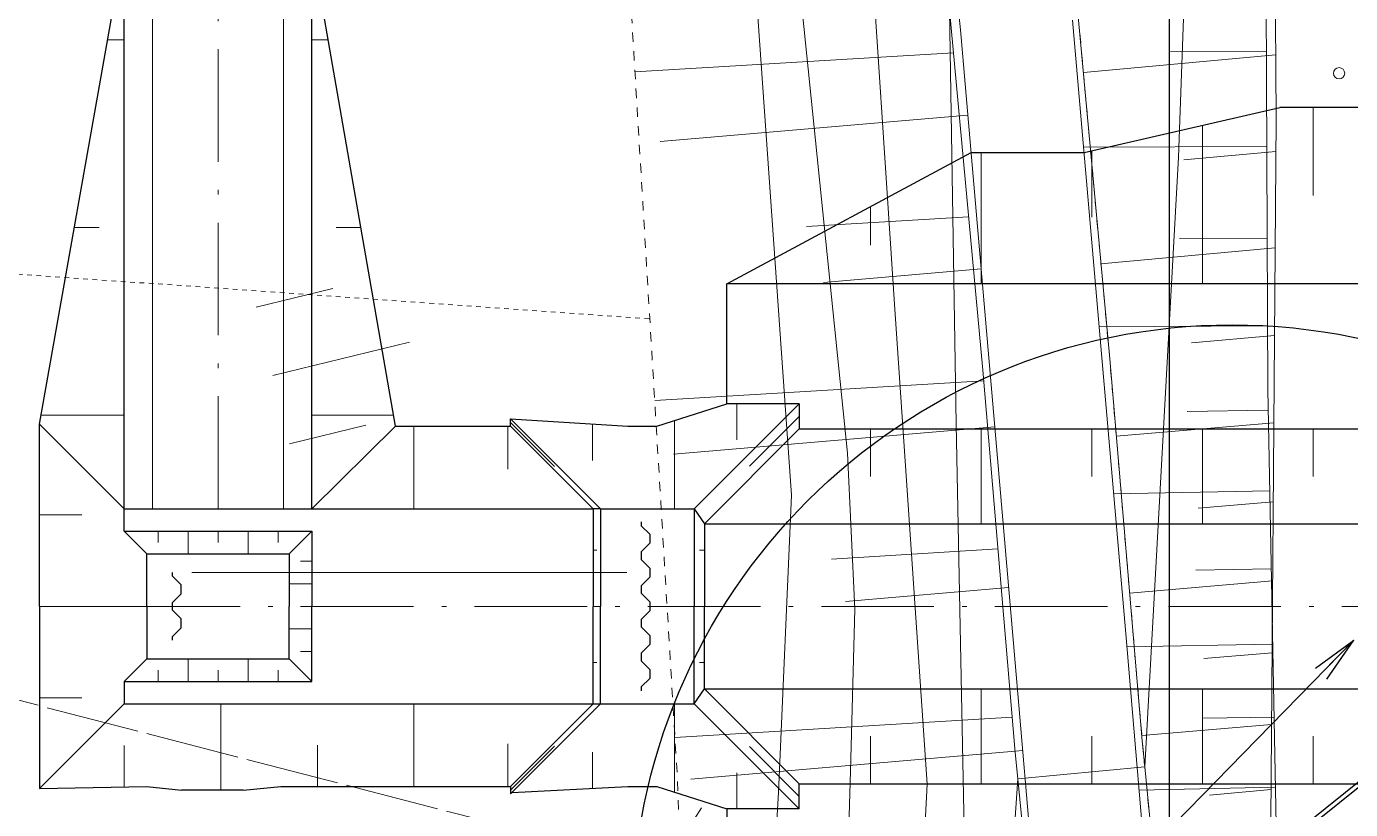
# Model space of a CAD drawing. Header units: millimetres. Extents: x -2078669 to -1085629, y -5987148 to 310365.
# Drawn here: x -1739021 to -1703718, y -2247368 to -2226496 of the extents above; entities that cross this region are included whole.
import ezdxf

# ---------------------------------------------------------------- set-up
doc = ezdxf.new("R2010")
doc.units = ezdxf.units.MM
doc.header["$LTSCALE"] = 500
for name, pattern in [('561019', [1, 0.5, -0.5]), ('56301', [0.5, 0.25, -0.25]), ('57103', [5.5, 5, -0.5]), ('SXF_一点短鎖線', [9.25, 6, -1.5, 0.25, -1.5])]:
    doc.linetypes.add(name, pattern=pattern)
doc.layers.get('Defpoints').update_dxf_attribs({"color": 153})
for name, color, linetype, lineweight in [('D-BGD', 7, 'Continuous', 13), ('D-BMK', 2, 'SXF_一点短鎖線', 13), ('D-BYP-STR1', 2, 'Continuous', 13), ('D-BYP-STR2', 6, 'Continuous', 25), ('D-BYP-STR8', 5, 'Continuous', 25), ('D-BYP-STRA', 1, 'Continuous', 25), ('D-BYP-STRB', 5, 'Continuous', 25), ('D-BYP-STRC', 1, 'Continuous', 13), ('D-STR-TXT', 7, 'Continuous', 13), ('●予備設計_LP横断', 7, 'Continuous', 13)]:
    doc.layers.add(name, color=color, linetype=linetype, lineweight=lineweight)
doc.styles.add('MS ゴシック', font='MS Gothic.ttf')
doc.dimstyles.new('DIM-500-F', dxfattribs={"dimscale": 500, "dimtxt": 3.5, "dimasz": 2.5, "dimexe": 0, "dimexo": 2, "dimgap": 0.8, "dimtad": 1, "dimdec": 0, "dimzin": 0, "dimdsep": 46, "dimtxsty": 'MS ゴシック', "dimblk": 'OPEN', "dimcen": 0.1, "dimclrd": 256, "dimclre": 256, "dimclrt": 256, "dimaunit": 1, "dimadec": 4, "dimazin": 0, "dimtfac": 1, "dimtdec": 0, "dimtmove": 2, "dimatfit": 3, "dimldrblk": 'OPEN', "dimfxl": 1, "dimtolj": 1, "dimtzin": 0, "dimlwd": -1, "dimlwe": -1, "dimarcsym": 2})

# ---------------------------------------------------------------- blocks, each defined once
blk = doc.blocks.new('M7312')
at = {"layer": '●予備設計_LP横断', "linetype": 'Continuous', "lineweight": 20}
blk.add_circle((0, -0.001), 0.15, dxfattribs=at)
blk = doc.blocks.new('河川平面')
at = {"layer": 'D-BGD', "linetype": 'Continuous'}
for p, q in [((1596662, -2768696), (1588168, -2769207)), ((1605253, -2768749), (1600125, -2769221)), ((1605003, -2768655), (1602449, -2768664)), ((1597047, -2770356), (1588844, -2771062)), ((1605008, -2771195), (1600128, -2771216)), ((1605258, -2771324), (1602803, -2771549)), ((1597064, -2773067), (1592747, -2773327)), ((1605023, -2773638), (1602688, -2773645)), ((1605238, -2773899), (1600595, -2774326)), ((1597400, -2774458), (1593199, -2774823)), ((1578072, -2775474), (1580112, -2774979)), ((1605030, -2775972), (1600540, -2775998)), ((1605220, -2776230), (1603010, -2776426)), ((1578514, -2777296), (1582158, -2776410)), ((1597465, -2777439), (1588695, -2777966)), ((1605052, -2778222), (1602895, -2778262)), ((1578957, -2779119), (1580997, -2778623)), ((1597760, -2778667), (1589197, -2779397)), ((1605203, -2778561), (1601003, -2778919)), ((1605097, -2780370), (1600931, -2780455)), ((1605187, -2780669), (1603184, -2780839)), ((1597846, -2781924), (1593406, -2782191)), ((1605133, -2782456), (1603128, -2782491)), ((1598125, -2782949), (1593780, -2783323)), ((1605171, -2782776), (1601359, -2783100)), ((1605169, -2784460), (1601285, -2784535)), ((1605156, -2784689), (1603338, -2784843)), ((1598228, -2786410), (1589235, -2786951)), ((1605217, -2786403), (1603329, -2786436)), ((1605142, -2786601), (1601682, -2786896)), ((1598508, -2787298), (1589661, -2788061)), ((1605247, -2788277), (1601614, -2788357)), ((1605129, -2788337), (1603490, -2788487))]:
    blk.add_line(p, q, dxfattribs=at)
at = {"layer": 'D-BGD', "linetype": 'Continuous', "flags": 128}
for points, elevation in [([(1543764, -2808077), (1546140, -2807744), (1556057, -2808514), (1571816, -2808782), (1580064, -2808936), (1588015, -2809947), (1589942, -2810097), (1590428, -2809759), (1590808, -2808776), (1591696, -2793578), (1591996, -2788414), (1592342, -2780492), (1591147, -2763427)], 363000), ([(1592920, -2817369), (1593566, -2799486), (1593914, -2787848), (1594033, -2783526), (1593837, -2779371), (1592635, -2767650), (1592323, -2752005), (1592214, -2744615), (1592355, -2741337), (1592065, -2738931), (1591868, -2736368), (1591191, -2733054), (1590470, -2730378), (1590110, -2728111), (1592654, -2726520), (1596089, -2731932), (1596515, -2732747), (1596855, -2733003), (1597195, -2732985), (1597380, -2732344), (1597515, -2716139), (1597024, -2705574), (1596761, -2682544)], 364000), ([(1598376, -2683702), (1598671, -2698444), (1599114, -2717044), (1598931, -2737455), (1597776, -2741725), (1594389, -2742024), (1594210, -2756839), (1594357, -2764363), (1595098, -2775535), (1595958, -2788193), (1595288, -2801281), (1595145, -2805403), (1594985, -2809136), (1594431, -2827854)], 365000), ([(1601205, -2738696), (1600819, -2752402), (1600282, -2762864), (1599943, -2767240), (1596557, -2767553), (1596737, -2778596), (1597033, -2793887), (1596801, -2798268), (1596698, -2801298), (1596605, -2804750), (1596599, -2811008), (1596447, -2814317), (1596478, -2820692), (1596952, -2823497), (1597518, -2825046), (1598028, -2825906), (1598453, -2827121), (1601191, -2828349), (1601198, -2836316)], 366000), ([(1603298, -2835363), (1603152, -2823926), (1600406, -2822719), (1598998, -2816058), (1598329, -2809840), (1598049, -2792840), (1598377, -2788050), (1601762, -2787733), (1602661, -2771476), (1603042, -2760850), (1603554, -2748138), (1603478, -2740041)], 367000)]:
    blk.add_lwpolyline(points, dxfattribs=dict(at, elevation=elevation))
for points in [[(1555496, -2675788), (1564011, -2675700), (1566577, -2675673), (1574077, -2675730), (1583382, -2675801), (1590984, -2675860), (1594010, -2675779), (1600312, -2675611), (1600969, -2675926), (1601494, -2676412), (1602266, -2677624), (1603045, -2679178), (1603569, -2681205), (1603902, -2684846), (1604555, -2699152), (1604818, -2713861), (1604991, -2733281), (1605158, -2754385), (1605264, -2770456), (1605096, -2792670), (1604965, -2797739), (1604449, -2800952), (1604252, -2801442), (1604118, -2801667)], [(1605096, -2792670), (1605264, -2770456), (1605158, -2754385), (1604991, -2733281), (1604818, -2713861), (1604555, -2699152)], [(1582140, -2719008), (1585199, -2721557), (1587710, -2724583), (1590099, -2728093), (1590110, -2728111), (1591962, -2731343), (1592824, -2733665), (1593520, -2735998), (1593986, -2737930), (1594098, -2739006), (1594389, -2742024), (1594482, -2742989), (1595401, -2755251), (1596341, -2765209), (1596557, -2767553), (1597441, -2777158), (1598308, -2787353), (1598377, -2788050), (1598643, -2790764), (1599233, -2797877), (1599793, -2803334), (1600051, -2807845), (1600214, -2810142), (1600362, -2812627)], [(1597384, -2737656), (1597776, -2741725), (1597870, -2742698), (1598788, -2754964), (1599727, -2764893), (1599943, -2767240), (1600828, -2776858), (1601695, -2787042), (1601762, -2787733), (1602566, -2795926), (1603152, -2800721)], [(1598643, -2790764), (1598377, -2788050), (1598308, -2787353), (1597441, -2777158), (1596557, -2767553), (1596341, -2765209), (1595401, -2755251), (1594482, -2742989), (1594389, -2742024), (1594098, -2739006)]]:
    blk.add_lwpolyline(points, dxfattribs=at)
at = {"layer": 'D-BGD', "linetype": '561019', "flags": 128}
for points in [[(1604118, -2801667), (1603658, -2801700), (1603152, -2800721), (1602566, -2795926), (1601762, -2787733), (1601695, -2787042), (1600828, -2776858), (1599943, -2767240), (1599727, -2764893), (1598788, -2754964), (1597870, -2742698), (1597776, -2741725), (1597384, -2737656), (1596956, -2733671), (1596881, -2732974), (1595028, -2724476), (1594605, -2722539), (1594888, -2713738), (1595887, -2682805), (1595509, -2681697), (1584094, -2681621), (1568919, -2679328), (1567447, -2679106), (1555444, -2676376), (1555451, -2676293), (1555496, -2675788)], [(1594315, -2833105), (1593657, -2833087), (1593245, -2833076), (1591237, -2816520), (1590511, -2811759), (1590076, -2808915), (1589638, -2797190), (1589292, -2787903), (1587476, -2757692), (1587519, -2740005), (1586896, -2733447), (1584831, -2727803), (1583142, -2724109), (1580537, -2721142), (1580880, -2720687), (1582125, -2719028), (1582140, -2719008)]]:
    blk.add_lwpolyline(points, dxfattribs=at)
at = {"layer": 'D-BGD', "linetype": 'Continuous', "extrusion": (0.995578, 0.086824, 0.035859), "elevation": 1362595}
blk.add_lwpolyline([(-2929396, 318894), (-2912663, 318294), (-2896354, 317784)], dxfattribs=at)
at = {"layer": 'D-BGD', "linetype": 'Continuous', "extrusion": (0.879845, 0.091136, 0.466441), "elevation": 1326281}
blk.add_lwpolyline([(-2950346, -283885), (-2934237, -284530), (-2917934, -285106)], dxfattribs=at)
at = {"layer": 'D-BGD', "linetype": '56301', "flags": 128}
blk.add_lwpolyline([(1489075, -2779425), (1494299, -2780038), (1504194, -2780898), (1527822, -2781593), (1523744, -2769818), (1567796, -2774317), (1570681, -2774522), (1588564, -2775789)], dxfattribs=at)
at = {"layer": 'D-BGD', "linetype": '57103', "elevation": 362500, "flags": 128}
blk.add_lwpolyline([(1477172, -2870692), (1480389, -2867967), (1484971, -2865393), (1488582, -2864193), (1490390, -2862448), (1490901, -2861451), (1491577, -2859965), (1492253, -2857970), (1492523, -2854950), (1492706, -2848007), (1492343, -2845971), (1491818, -2844356), (1491196, -2841336), (1490209, -2837875), (1487912, -2834245), (1484986, -2828256), (1481365, -2824222), (1477611, -2819585), (1476055, -2817947), (1475124, -2816767), (1474521, -2815562), (1474237, -2813430), (1474818, -2811802), (1475257, -2810826), (1476458, -2809344), (1478073, -2808418), (1482363, -2806108), (1485565, -2802358), (1489241, -2799156), (1490166, -2797637), (1493717, -2792408), (1495727, -2790693), (1496990, -2790207), (1498678, -2790410), (1515296, -2793779), (1523090, -2795880), (1526242, -2797376), (1532639, -2801346), (1534483, -2801833), (1535345, -2801857), (1536115, -2801690), (1536414, -2801377), (1536811, -2800496), (1536775, -2798251), (1531411, -2785253), (1530397, -2780634), (1531536, -2779067), (1532905, -2778516), (1534675, -2777962), (1556794, -2782089), (1584092, -2789157), (1586463, -2789792), (1587876, -2790125), (1589173, -2790027), (1589943, -2788823)], dxfattribs=at)
at = {"layer": 'D-BGD', "linetype": 'Continuous'}
for points in [[(1551648, -2675562, 363530), (1588753, -2675806, 367630), (1591492, -2675777, 367740), (1601078, -2675474, 368380), (1602687, -2677771, 368330), (1604554, -2702997, 368080), (1604920, -2714881, 368280), (1605042, -2738608, 368470), (1604961, -2758977, 368490), (1605040, -2777661, 368510), (1605332, -2792524, 368300), (1605349, -2797390, 368380), (1605376, -2800935, 368140), (1605160, -2801653, 368050), (1604932, -2802029, 368050)], [(1544161, -2708734, 362820), (1546539, -2709754, 362800), (1549825, -2710801, 362770), (1552652, -2711561, 362750), (1555476, -2712146, 362740), (1565608, -2714083, 362900), (1572752, -2715421, 363390), (1575563, -2716230, 363370), (1577282, -2716791, 363360), (1579451, -2717934, 363720), (1581846, -2719507, 363570), (1583686, -2720980, 363810), (1585914, -2722964, 364040), (1587847, -2725240, 364500), (1589298, -2727170, 364240), (1590897, -2729946, 364190), (1592006, -2732452, 364680), (1593056, -2735120, 364910), (1593563, -2737027, 364940), (1596852, -2768087, 366440)], [(1604920, -2714881, 368280), (1605042, -2738608, 368470), (1604961, -2758977, 368490), (1605040, -2777661, 368510), (1605332, -2792524, 368300)], [(1585914, -2722964, 364040), (1587847, -2725240, 364500), (1589298, -2727170, 364240), (1590897, -2729946, 364190), (1592006, -2732452, 364680), (1593056, -2735120, 364910), (1593563, -2737027, 364940), (1596852, -2768087, 366440), (1598250, -2784336, 366950), (1599683, -2801007, 367550), (1600652, -2813768, 368170)]]:
    blk.add_polyline3d(points, dxfattribs=at)
at = {"layer": 'D-BGD', "linetype": 'Continuous', "lineweight": 20, "xscale": 1000, "yscale": 1000, "zscale": 1000, "rotation": 330.1091246385173}
blk.add_blockref('M7312', (1606945, -2769242, 367818), dxfattribs=at)
blk = doc.blocks.new('_Open')
at = {"color": 0, "linetype": 'ByBlock', "lineweight": -2}
for p, q in [((-1, 0.167), (0, 0)), ((-1, -0.167), (0, 0)), ((0, 0), (-1, 0))]:
    blk.add_line(p, q, dxfattribs=at)

msp = doc.modelspace()

# ---------------------------------------------------------------- linework, layer by layer
at = {"layer": 'D-BMK'}
msp.add_line((-1733914.5, -2239352.7), (-1733914.5, -2213779, 59.4), dxfattribs=at)
at = {"layer": 'D-BMK', "linetype": 'SXF_一点短鎖線'}
msp.add_line((-1622324.6, -2241952.7), (-1736237.2, -2241952.7), dxfattribs=at)
at = {"layer": 'D-BYP-STR1'}
for p, q in [((-1735664.5, -2224352.7), (-1735664.5, -2239352.7)), ((-1732164.5, -2224352.7), (-1732164.5, -2239352.7)), ((-1736857.8, -2226852.7, 0), (-1736414.5, -2226852.7, 0)), ((-1731414.5, -2226852.7, 0), (-1730985.3, -2226852.7, 0)), ((-1704714.8, -2228652.7), (-1704714.8, -2231002.7)), ((-1707664.7, -2229127.3), (-1707664.7, -2233352.7)), ((-1713564.6, -2229852.7), (-1713564.6, -2233352.7)), ((-1710614.6, -2229804.9), (-1710614.6, -2231578.8)), ((-1716514.5, -2232322.7), (-1716514.5, -2231292.7)), ((-1737744.4, -2231852.7, 0), (-1737079.4, -2231852.7, 0)), ((-1730761.3, -2231852.7, 0), (-1730108.1, -2231852.7, 0)), ((-1720080.3, -2237513.4, -354000), (-1720080.3, -2236552.7, -354000)), ((-1738631, -2236852.7, 0), (-1736414.5, -2236852.7, 0)), ((-1731414.5, -2236852.7, 0), (-1729237.2, -2236852.7, 0)), ((-1728689.5, -2237152.4), (-1728689.5, -2239352.7)), ((-1726188, -2237152.5), (-1726188, -2238291.6)), ((-1724944.8, -2238222.4), (-1726114.9, -2237052.4)), ((-1723930.3, -2238064.4), (-1723930.3, -2237103.7)), ((-1721746.1, -2239352.7), (-1721746.1, -2237003.2)), ((-1719747, -2238220.2), (-1718414.5, -2236887.7)), ((-1716514.5, -2238487.7), (-1716514.5, -2237222.7)), ((-1713564.6, -2237222.7), (-1713564.6, -2239752.7)), ((-1710614.6, -2238487.7), (-1710614.6, -2237222.7)), ((-1707664.7, -2239752.7), (-1707664.7, -2237222.7)), ((-1704714.8, -2238487.7), (-1704714.8, -2237222.7)), ((-1738673.3, -2239511.1), (-1737543.9, -2239511.1)), ((-1735514.5, -2240252.7), (-1735514.5, -2239952.7)), ((-1734714.5, -2240552.7), (-1734714.5, -2239952.7)), ((-1733914.5, -2240252.7), (-1733914.5, -2239952.7)), ((-1733114.5, -2240552.7), (-1733114.5, -2239952.7)), ((-1732314.5, -2240252.7), (-1732314.5, -2239952.7)), ((-1723914.5, -2240452.7), (-1723814.5, -2240452.7)), ((-1721079.5, -2240452.7), (-1720944.5, -2240452.7)), ((-1731714.3, -2240752.7), (-1731414.5, -2240752.7)), ((-1732014.1, -2241352.7), (-1731414.5, -2241352.7)), ((-1738673.3, -2241952.7), (-1735814.1, -2241952.7)), ((-1738673.3, -2241952.7), (-1735814.1, -2241952.7)), ((-1731714.3, -2241952.7), (-1731414.5, -2241952.7)), ((-1731714.3, -2241952.7), (-1731414.5, -2241952.7)), ((-1723914.5, -2241952.7), (-1723714.5, -2241952.7)), ((-1721214.5, -2241952.7), (-1720944.5, -2241952.7)), ((-1732014.1, -2242552.7), (-1731414.5, -2242552.7)), ((-1731714.3, -2243152.7), (-1731414.5, -2243152.7)), ((-1734714.5, -2243352.7), (-1734714.5, -2243952.7)), ((-1733114.5, -2243352.7), (-1733114.5, -2243952.7)), ((-1723914.5, -2243452.7), (-1723814.5, -2243452.7)), ((-1721079.5, -2243452.7), (-1720944.5, -2243452.7)), ((-1735514.5, -2243652.7), (-1735514.5, -2243952.7)), ((-1733914.5, -2243652.7), (-1733914.5, -2243952.7)), ((-1732314.5, -2243652.7), (-1732314.5, -2243952.7)), ((-1713564.6, -2246682.7), (-1713564.6, -2244152.7)), ((-1707664.7, -2244152.7), (-1707664.7, -2246682.7)), ((-1738673.3, -2244394.4), (-1737543.9, -2244394.4)), ((-1733839.5, -2246852.7), (-1733839.5, -2244552.7)), ((-1728689.5, -2246753.1), (-1728689.5, -2244552.7)), ((-1721746.1, -2244552.7), (-1721746.1, -2246902.3)), ((-1736414.5, -2245659), (-1736414.5, -2246765.2)), ((-1731264.5, -2246753.1), (-1731264.5, -2245652.7)), ((-1726188, -2246753), (-1726188, -2245613.9)), ((-1716514.5, -2245417.7), (-1716514.5, -2246682.7)), ((-1710614.6, -2245417.7), (-1710614.6, -2246682.7)), ((-1704714.8, -2245417.7), (-1704714.8, -2246682.7)), ((-1724944.8, -2245683.1), (-1726114.9, -2246853.1)), ((-1723930.3, -2245841.1), (-1723930.3, -2246801.8)), ((-1719747, -2245685.2), (-1718414.5, -2247017.7)), ((-1720080.3, -2246392.1, -354000), (-1720080.3, -2247352.7, -354000))]:
    msp.add_line(p, q, dxfattribs=at)
at = {"layer": 'D-BYP-STR2'}
for p, q in [((-1738673.7, -2237093.6), (-1736414.5, -2224352.7)), ((-1736414.5, -2239352.7), (-1736414.5, -2224352.7, 29.2)), ((-1731414.5, -2239352.7), (-1731414.5, -2224352.7, 47)), ((-1729185, -2237152.4), (-1731414.5, -2224352.7)), ((-1710823, -2229852.7), (-1705598.8, -2228652.7)), ((-1701761.1, -2228652.7), (-1705599.6, -2228652.7)), ((-1720350.4, -2233352.7), (-1713833.1, -2229852.7)), ((-1713833.1, -2229852.7), (-1710823, -2229852.7)), ((-1720350.4, -2236552.7), (-1720350.4, -2233352.7)), ((-1695114.5, -2233352.7), (-1720350.4, -2233352.7)), ((-1722209.6, -2237152.7), (-1720350.4, -2236552.7)), ((-1721214.5, -2239352.7), (-1718414.5, -2236552.7)), ((-1718414.5, -2236552.7), (-1720350.4, -2236552.7)), ((-1718414.5, -2236552.7), (-1718414.5, -2237222.7)), ((-1738673.7, -2241952.7), (-1738673.7, -2237093.6)), ((-1738673.7, -2237093.6), (-1736414.5, -2239352.7)), ((-1736414.5, -2238246.5), (-1736414.5, -2237140.3)), ((-1731414.5, -2239352.7), (-1729185, -2237152.4)), ((-1723714.5, -2239352.7), (-1726114.9, -2236952.4)), ((-1726114.9, -2237152.4), (-1726114.9, -2236952.4)), ((-1726114.9, -2236952.4), (-1722988, -2237152.7)), ((-1723914.5, -2239352.7), (-1726114.9, -2237152.4)), ((-1722988, -2237152.7), (-1722209.6, -2237152.7)), ((-1720944.5, -2239752.7), (-1718414.5, -2237222.7)), ((-1718414.5, -2237222.7), (-1702814.8, -2237222.7)), ((-1736414.5, -2239352.7), (-1723914.5, -2239352.7)), ((-1736414.5, -2239952.7), (-1736414.5, -2239352.7)), ((-1736414.5, -2239352.7), (-1731414.5, -2239352.7)), ((-1723914.5, -2239352.7), (-1723914.5, -2241952.7)), ((-1723714.5, -2239352.7), (-1723914.5, -2239352.7)), ((-1723714.5, -2239352.7), (-1721214.5, -2239352.7)), ((-1723714.5, -2239352.7), (-1723714.5, -2241952.7)), ((-1721214.5, -2239352.7), (-1721214.5, -2241952.7)), ((-1721214.5, -2239352.7), (-1720944.5, -2239752.7)), ((-1735814.5, -2240552.7), (-1736414.5, -2239952.7)), ((-1736414.5, -2239952.7), (-1736414.5, -2239952.7)), ((-1732014.5, -2240552.7), (-1731414.5, -2239952.7)), ((-1720944.5, -2239752.7), (-1720944.5, -2241952.7)), ((-1720944.5, -2239752.7), (-1700284.8, -2239752.7)), ((-1738673.7, -2241952.7), (-1738673.7, -2246811.9)), ((-1723914.5, -2244552.7), (-1723914.5, -2241952.7)), ((-1723714.5, -2244552.7), (-1723714.5, -2241952.7)), ((-1721214.5, -2244552.7), (-1721214.5, -2241952.7)), ((-1720944.5, -2244152.7), (-1720944.5, -2241952.7)), ((-1735814.5, -2243352.7), (-1736414.5, -2243952.7)), ((-1732014.5, -2243352.7), (-1731414.5, -2243952.7)), ((-1736414.5, -2243952.7), (-1736414.5, -2243952.7)), ((-1736414.5, -2243952.7), (-1736414.5, -2244552.7)), ((-1721214.5, -2244552.7), (-1720944.5, -2244152.7)), ((-1720944.5, -2244152.7), (-1700284.8, -2244152.7)), ((-1720944.5, -2244152.7), (-1718414.5, -2246682.7)), ((-1738673.7, -2246811.9), (-1736414.5, -2244552.7)), ((-1736414.5, -2244552.7), (-1723914.5, -2244552.7)), ((-1723714.5, -2244552.7), (-1726114.9, -2246953.1)), ((-1723914.5, -2244552.7), (-1726114.9, -2246753.1)), ((-1723914.5, -2244552.7), (-1723714.5, -2244552.7)), ((-1723714.5, -2244552.7), (-1721214.5, -2244552.7)), ((-1721214.5, -2244552.7), (-1718414.5, -2247352.7)), ((-1718414.5, -2247352.7), (-1718414.5, -2246682.7)), ((-1718414.5, -2246682.7), (-1702814.8, -2246682.7)), ((-1733247.1, -2246852.7), (-1734888.9, -2246852.7)), ((-1733247.1, -2246852.7), (-1732243.7, -2246752.7)), ((-1726114.9, -2246753.1), (-1726114.9, -2246953.1)), ((-1726075.2, -2246913.5), (-1722988, -2246752.7)), ((-1722988, -2246752.7), (-1722209.6, -2246752.7)), ((-1722209.6, -2246752.7), (-1720350.4, -2247352.7)), ((-1720350.4, -2247352.7), (-1720350.4, -2253552.7)), ((-1718414.5, -2247352.7), (-1720350.4, -2247352.7))]:
    msp.add_line(p, q, dxfattribs=at)
for points in [[(-1729185, -2237152.4), (-1726114.9, -2237152.4)], [(-1736414.5, -2239952.7), (-1731414.5, -2239952.7), (-1731414.5, -2241952.7)], [(-1735814.5, -2241952.7), (-1735814.5, -2240552.7), (-1732014.5, -2240552.7), (-1732014.5, -2241952.7)], [(-1736414.5, -2243952.7), (-1731414.5, -2243952.7), (-1731414.5, -2241952.7)], [(-1735814.5, -2241952.7), (-1735814.5, -2243352.7), (-1732014.5, -2243352.7), (-1732014.5, -2241952.7)], [(-1738673.7, -2246811.9), (-1735814.5, -2246752.7), (-1734888.9, -2246852.7)], [(-1732243.7, -2246753.1), (-1726114.9, -2246753.1)]]:
    msp.add_lwpolyline(points, dxfattribs=at)
at = {"layer": 'D-BYP-STR8'}
msp.add_circle((-1706874.7, -2250449), 16000, dxfattribs=at)
at = {"layer": 'D-BYP-STRA'}
for points in [[(-1722629.5, -2239702.7), (-1722629.5, -2239802.7), (-1722399.5, -2240032.7), (-1722399.5, -2240272.7), (-1722629.5, -2240502.7), (-1722629.5, -2240602.7), (-1722629.5, -2240702.7), (-1722399.5, -2240932.7), (-1722399.5, -2241172.7), (-1722629.5, -2241402.7), (-1722629.5, -2241502.7), (-1722629.5, -2241602.7), (-1722399.5, -2241832.7), (-1722399.5, -2241952.7), (-1722399.5, -2242072.7), (-1722629.5, -2242302.7), (-1722629.5, -2242402.7), (-1722629.5, -2242502.7), (-1722399.5, -2242732.7), (-1722399.5, -2242972.7), (-1722629.5, -2243202.7), (-1722629.5, -2243302.7), (-1722629.5, -2243402.7), (-1722399.5, -2243632.7), (-1722399.5, -2243872.7), (-1722629.5, -2244102.7), (-1722629.5, -2244202.7)], [(-1735129.5, -2242852.7), (-1735129.5, -2242752.7), (-1734899.5, -2242522.7), (-1734899.5, -2242282.7), (-1735129.5, -2242052.7), (-1735129.5, -2241952.7), (-1735129.5, -2241852.7), (-1734899.5, -2241622.7), (-1734899.5, -2241382.7), (-1735129.5, -2241152.7), (-1735129.5, -2241052.7)]]:
    msp.add_lwpolyline(points, dxfattribs=at)
at = {"layer": 'D-BYP-STRB', "linetype": 'Continuous'}
for p, q in [((-1707139, -2249679.4), (-1702693.5, -2246120.9)), ((-1703352.1, -2246517.9), (-1707199.4, -2249597.6))]:
    msp.add_line(p, q, dxfattribs=at)
at = {"layer": 'D-STR-TXT'}
msp.add_line((-1734612.5, -2241052.7), (-1723012.5, -2241052.7), dxfattribs=at)
at = {"layer": 'Defpoints', "flags": 128}
msp.add_lwpolyline([(-1710539, -2210554.6), (-1708722.1, -2223318.3, -0.0353635), (-1708552.5, -2225714), (-1708552.5, -2279391.9)], format="xyb", dxfattribs=at)

# ---------------------------------------------------------------- block references
at = {"layer": 'D-BGD'}
msp.add_blockref('河川平面', (-3310965.8, 541500.2), dxfattribs=at)

# ---------------------------------------------------------------- leaders
at = {"layer": 'D-BYP-STRC'}
msp.add_leader([(-1703629.5, -2242852.7), (-1725054.3, -2264790.5)], dimstyle='DIM-500-F', dxfattribs=at)

doc.saveas('drawing.dxf')
